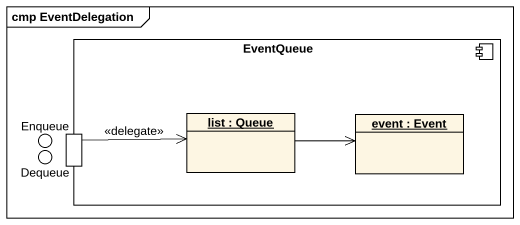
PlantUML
@startuml
mainframe cmp EventDelegation
allowmixing
hide circle
hide empty members
component EventQueue {
  port " " as port1
  object "list : Queue" as list
  object "event : Event" as event
}
() Enqueue
() Dequeue
port1 -right-> list : <<delegate>>
list -right-> event
@enduml
